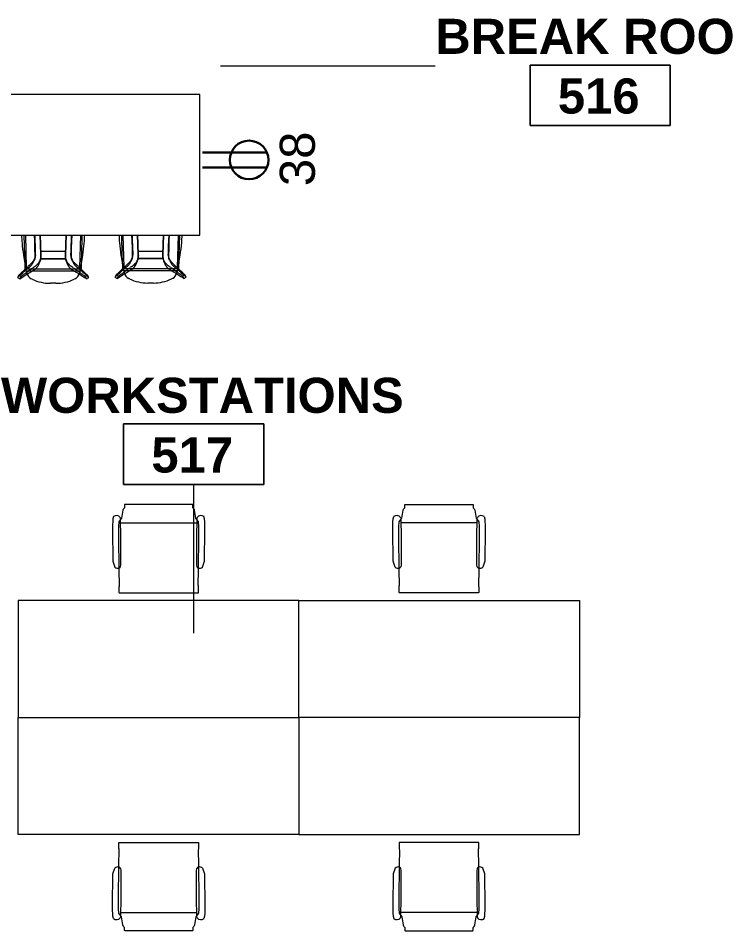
# Model space of a CAD drawing. Header units: inches. Extents: x 0 to 1865, y 0 to 1094.
# Drawn here: x 645.6 to 827.9, y 208.8 to 442.8 of the extents above; entities that cross this region are included whole.
import ezdxf

# ---------------------------------------------------------------- set-up
doc = ezdxf.new("R2010")
doc.units = ezdxf.units.IN
doc.header["$MEASUREMENT"] = 0
for name, color, linetype, lineweight in [('A-ANNO-NOTE', 131, 'Continuous', 9), ('A-AREA-IDEN', 2, 'Continuous', 9), ('I-FURN', 30, 'Continuous', 9), ('I-FURN-PNLS', 30, 'Continuous', 9), ('Q-CASE', 31, 'Continuous', 9)]:
    doc.layers.add(name, color=color, linetype=linetype, lineweight=lineweight)
doc.styles.add('Swis721 Lt BT', font='swissl.ttf', dxfattribs={"height": 9})
doc.styles.add('Swis721 Lt BT_B', font='', dxfattribs={"height": 9})
doc.styles.get('Swis721 Lt BT_B').set_extended_font_data('Swis721 Lt BT', bold=True)

# ---------------------------------------------------------------- blocks, each defined once
blk = doc.blocks.new('HighTower_Nadia_Bob_BarStool - HighTower_Nadia_Bob_BarStool-V39-Level 05 POWER _ SIGNAL')
at = {"layer": 'I-FURN'}
for p, q in [((-7.49, 3.1), (-7.33, -2.18)), ((-6.8, -5.24), (-7.05, 3.1)), ((3.34, 0.8), (3.41, 3.1)), ((7.05, 3.1), (6.8, -5.24)), ((7.34, -1.99), (7.49, 3.1)), ((3.25, -2.02), (3.34, 0.8)), ((-6.73, -6.58), (-7.51, -2.03)), ((-7.33, -2.21), (-7.3, -3.25)), ((-3.27, -1.08), (-3.24, -2.02)), ((-3.1, -1.08), (-3.27, -1.08)), ((-3.25, -2.04), (-3.25, -2.14)), ((-3.24, -2.04), (-3.24, -2.14)), ((-3.06, -2.01), (-3.1, -1.08)), ((3.09, -1.08), (-3.09, -1.08)), ((3.09, -1.08), (-3.09, -1.08)), ((3.1, -1.08), (3.06, -2.01)), ((3.27, -1.08), (3.1, -1.08)), ((3.24, -2.02), (3.27, -1.08)), ((3.24, -2.14), (3.24, -2.04)), ((3.25, -2.14), (3.25, -2.04)), ((7.51, -2.03), (6.73, -6.58)), ((7.3, -3.25), (7.34, -2.03)), ((-7.3, -3.25), (-7.24, -5.42)), ((-4.85, -3.02), (-4.94, -3.22)), ((-4.71, -2.91), (-4.88, -3.32)), ((-3.52, -3.59), (-3.63, -3.81)), ((-3.51, -3.92), (-3.33, -3.48)), ((-3.14, -2.9), (-3.3, -2.9)), ((-3.14, -2.9), (3.14, -2.9)), ((3.14, -2.9), (-3.14, -2.9)), ((3.3, -2.9), (3.14, -2.9)), ((3.33, -3.48), (3.51, -3.92)), ((3.63, -3.81), (3.52, -3.59)), ((4.88, -3.32), (4.71, -2.91)), ((4.94, -3.22), (4.85, -3.02)), ((7.24, -5.42), (7.3, -3.25)), ((-7.18, -5.66), (-7.17, -5.68)), ((-7.17, -5.68), (-7.16, -5.7)), ((-6.8, -5.35), (-6.8, -5.27)), ((-6.79, -5.47), (-6.79, -5.46)), ((-6.72, -5.55), (-6.73, -5.54)), ((-6.71, -5.56), (-6.72, -5.55)), ((-6.72, -5.55), (-6.72, -5.55)), ((-6.7, -5.56), (-6.71, -5.56)), ((-4.89, -5.58), (-6.61, -5.58)), ((-6.61, -6.02), (-5.47, -6.02)), ((-5.43, -6.02), (-5.38, -6.02)), ((-5.34, -6.02), (5.34, -6.02)), ((-4.64, -5.58), (-4.86, -5.58)), ((4.64, -5.58), (-4.64, -5.58)), ((4.86, -5.58), (4.64, -5.58)), ((6.61, -5.58), (4.89, -5.58)), ((5.38, -6.02), (5.43, -6.02)), ((5.47, -6.02), (6.61, -6.02)), ((6.74, -5.54), (6.73, -5.54)), ((6.8, -5.27), (6.8, -5.35)), ((7.04, -5.85), (7.06, -5.83)), ((-8.79, -7.12), (-9.12, -7.68)), ((-8.55, -8.01), (-8.23, -7.44)), ((-5.36, -8.17), (-5.61, -8.06)), ((0.72, -9.2), (-0.72, -9.2)), ((5.61, -8.06), (5.36, -8.17)), ((8.23, -7.44), (8.55, -8.01)), ((9.12, -7.68), (8.79, -7.12))]:
    blk.add_line(p, q, dxfattribs=at)
at = {"layer": 'I-FURN', "flags": 128}
for points in [[(-4.85, 3.1), (-4.81, 1.73), (-4.75, -0.23), (-4.69, -2.19)], [(-4.74, 3.1), (-4.69, 1.85), (-4.63, 0.2)], [(-3.41, 3.1), (-3.34, 0.8), (-3.25, -2.02)], [(-3.06, -2.01), (-3.15, 0.77), (-3.24, 3.1)], [(3.24, 3.1), (3.15, 0.77), (3.06, -2.01)], [(4.63, 0.2), (4.69, 1.85), (4.74, 3.1)], [(4.69, -2.19), (4.75, -0.23), (4.81, 1.73), (4.85, 3.1)], [(-4.63, 0.2), (-4.61, -0.49), (-4.59, -1.17)], [(4.59, -1.17), (4.61, -0.49), (4.63, 0.2)], [(-4.59, -1.17), (-4.57, -1.62), (-4.56, -2.03)], [(-3.1, -1.08), (-3.18, -1.08), (-3.27, -1.08)], [(3.27, -1.08), (3.18, -1.08), (3.1, -1.08)], [(4.56, -2.03), (4.57, -1.62), (4.59, -1.17)], [(-3.3, -2.9), (-3.22, -2.9), (-3.14, -2.9)], [(3.14, -2.9), (3.22, -2.9), (3.3, -2.9)], [(-7.24, -5.42), (-7.23, -5.44), (-7.23, -5.47), (-7.23, -5.49), (-7.22, -5.52), (-7.22, -5.54), (-7.21, -5.56), (-7.21, -5.59), (-7.2, -5.61)], [(-7.2, -5.61), (-7.19, -5.63), (-7.18, -5.66)], [(-7.16, -5.7), (-7.14, -5.72), (-7.13, -5.75)], [(-7.13, -5.75), (-7.12, -5.77), (-7.1, -5.79), (-7.08, -5.8), (-7.07, -5.82), (-7.05, -5.84), (-7.03, -5.86), (-7.01, -5.88), (-6.99, -5.89), (-6.97, -5.91), (-6.95, -5.92), (-6.93, -5.93), (-6.91, -5.95), (-6.89, -5.96), (-6.87, -5.97), (-6.84, -5.98)], [(-6.84, -5.98), (-6.82, -5.99), (-6.8, -5.99), (-6.77, -6), (-6.75, -6.01), (-6.72, -6.01), (-6.7, -6.02), (-6.67, -6.02), (-6.65, -6.02), (-6.62, -6.02), (-6.61, -6.02)], [(-6.79, -5.44), (-6.79, -5.44), (-6.8, -5.43), (-6.8, -5.42), (-6.8, -5.41), (-6.8, -5.41), (-6.8, -5.4)], [(-6.79, -5.46), (-6.79, -5.45), (-6.79, -5.44)], [(-6.77, -5.49), (-6.78, -5.49), (-6.78, -5.48), (-6.78, -5.47), (-6.79, -5.47)], [(-6.75, -5.52), (-6.75, -5.52), (-6.76, -5.51), (-6.76, -5.51), (-6.77, -5.5), (-6.77, -5.49)], [(-6.73, -5.54), (-6.73, -5.54), (-6.74, -5.53), (-6.74, -5.53), (-6.75, -5.52)], [(-6.69, -5.57), (-6.7, -5.56), (-6.7, -5.56)], [(-6.61, -5.58), (-6.62, -5.58), (-6.63, -5.58), (-6.63, -5.58), (-6.64, -5.58), (-6.65, -5.58), (-6.65, -5.58), (-6.66, -5.58), (-6.67, -5.58), (-6.68, -5.57), (-6.68, -5.57), (-6.69, -5.57)], [(-4.61, -5.56), (-4.59, -5.55), (-4.58, -5.55)], [(4.58, -5.55), (4.59, -5.55), (4.61, -5.56)], [(6.71, -5.56), (6.7, -5.56), (6.69, -5.57), (6.69, -5.57), (6.68, -5.57), (6.67, -5.57), (6.67, -5.58), (6.66, -5.58), (6.65, -5.58), (6.64, -5.58), (6.64, -5.58), (6.63, -5.58), (6.62, -5.58), (6.61, -5.58), (6.61, -5.58)], [(6.61, -6.02), (6.64, -6.02), (6.66, -6.02), (6.69, -6.02), (6.71, -6.01), (6.73, -6.01), (6.76, -6), (6.78, -6), (6.81, -5.99), (6.83, -5.98)], [(6.72, -5.55), (6.71, -5.55), (6.71, -5.56)], [(6.73, -5.54), (6.73, -5.55), (6.72, -5.55)], [(6.78, -5.47), (6.78, -5.48), (6.78, -5.48), (6.77, -5.49), (6.77, -5.5), (6.77, -5.5), (6.76, -5.51), (6.76, -5.51), (6.75, -5.52), (6.75, -5.53), (6.74, -5.53), (6.74, -5.54)], [(6.79, -5.45), (6.79, -5.46), (6.78, -5.47)], [(6.8, -5.43), (6.79, -5.43), (6.79, -5.44), (6.79, -5.45), (6.79, -5.45)], [(6.8, -5.4), (6.8, -5.41), (6.8, -5.42), (6.8, -5.43)], [(6.83, -5.98), (6.85, -5.97), (6.88, -5.96), (6.9, -5.95), (6.92, -5.94), (6.94, -5.93), (6.96, -5.91), (6.98, -5.9), (7, -5.88), (7.02, -5.87), (7.04, -5.85)], [(7.06, -5.83), (7.08, -5.81), (7.09, -5.8), (7.11, -5.78), (7.12, -5.76), (7.14, -5.74), (7.15, -5.71), (7.16, -5.69)], [(7.16, -5.69), (7.17, -5.67), (7.18, -5.65)], [(7.18, -5.65), (7.19, -5.62), (7.2, -5.6)], [(7.2, -5.6), (7.2, -5.6), (7.21, -5.58), (7.22, -5.55), (7.22, -5.53), (7.23, -5.5), (7.23, -5.48), (7.23, -5.45), (7.23, -5.43), (7.24, -5.42)]]:
    blk.add_lwpolyline(points, dxfattribs=at)
at = {"layer": 'I-FURN'}
for centre, radius, start, end in [((-4.76, -6.24), 2, 189.6506, 245), ((4.76, -6.24), 2, 295, 350.3494), ((-0.72, 1.8), 11, 245, 270), ((0.72, 1.8), 11, 270, 295)]:
    blk.add_arc(centre, radius, start, end, dxfattribs=at)
for centre, major_axis, start_param, end_param in [((-6.55, -2.14), (2, 0), 6.160784, 6.318092), ((-6.55, -2.14), (3.5, 0), 5.887338, 6.314349), ((6.55, -2.14), (3.5, 0), 3.110429, 3.53744), ((6.55, -2.14), (2, 0), 3.106686, 3.263994), ((-6.55, -2.14), (2, 0), 5.887338, 6.160784), ((6.55, -2.14), (2, 0), 3.263994, 3.53744)]:
    blk.add_ellipse(centre, major_axis=major_axis, ratio=0.998955, start_param=start_param, end_param=end_param, dxfattribs=at)
for points, knots in [([(-7.51, -2.03), (-7.68, -0.99), (-7.9, 0.71), (-7.99, 2.43), (-8, 3.1)], [-1, -1, -1, -1, -0.5, -0.1780746, -0.1780746, -0.1780746, -0.1780746]), ([(8, 3.1), (7.99, 2.43), (7.9, 0.71), (7.68, -0.99), (7.51, -2.03)], [-0.8219254, -0.8219254, -0.8219254, -0.8219254, -0.5, 0, 0, 0, 0]), ([(-3.08, -2.51), (-3.08, -2.5), (-3.06, -2.33), (-3.06, -2.17), (-3.06, -2.03)], [0.4396928, 0.4396928, 0.4396928, 0.4396928, 0.5, 0.9901493, 0.9901493, 0.9901493, 0.9901493]), ([(3.06, -2.03), (3.06, -2.17), (3.06, -2.34), (3.08, -2.5), (3.08, -2.51)], [0.0098507, 0.0098507, 0.0098507, 0.0098507, 0.5, 0.5603072, 0.5603072, 0.5603072, 0.5603072]), ([(-5.83, -4.31), (-5.88, -4.35), (-6.06, -4.53), (-6.25, -4.71), (-6.39, -4.84)], [-0.4500571, -0.4500571, -0.4500571, -0.4500571, -0.3333333, 0, 0, 0, 0]), ([(-5.58, -4.54), (-5.52, -4.47), (-5.46, -4.4), (-5.4, -4.31), (-5.4, -4.31)], [-1, -1, -1, -1, -0.6666667, -0.6530181, -0.6530181, -0.6530181, -0.6530181]), ([(-5.38, -4.28), (-5.35, -4.25), (-5.3, -4.17), (-5.25, -4.09), (-5.22, -4.04)], [-0.6191538, -0.6191538, -0.6191538, -0.6191538, -0.5, -0.3333333, -0.3333333, -0.3333333, -0.3333333]), ([(-5.05, -3.72), (-5.03, -3.66), (-4.97, -3.52), (-4.91, -3.39), (-4.88, -3.32)], [-1, -1, -1, -1, -0.5, -0.0000047, -0.0000047, -0.0000047, -0.0000047]), ([(-4.09, -5.01), (-4.07, -4.99), (-4.04, -4.95), (-3.97, -4.84), (-3.84, -4.64), (-3.74, -4.44), (-3.67, -4.3)], [0.6077225, 0.6077225, 0.6077225, 0.6077225, 0.65, 0.7, 0.8, 1, 1, 1, 1]), ([(-3.73, -4.01), (-3.74, -4.04), (-3.77, -4.08), (-3.79, -4.12), (-3.8, -4.14)], [0.3428104, 0.3428104, 0.3428104, 0.3428104, 0.5, 0.6332801, 0.6332801, 0.6332801, 0.6332801]), ([(3.32, -2.94), (3.3, -2.84), (3.27, -2.69), (3.26, -2.55), (3.26, -2.5)], [-0.540635, -0.540635, -0.540635, -0.540635, -0.3333333, -0.239383, -0.239383, -0.239383, -0.239383]), ([(3.67, -4.3), (3.74, -4.44), (3.84, -4.64), (3.97, -4.84), (4.04, -4.95), (4.09, -5.03), (4.15, -5.1), (4.2, -5.16), (4.25, -5.23), (4.3, -5.28), (4.35, -5.33), (4.41, -5.4), (4.5, -5.49), (4.55, -5.53), (4.58, -5.55)], [0, 0, 0, 0, 0.2, 0.3, 0.35, 0.4, 0.45, 0.5, 0.55, 0.6, 0.65, 0.7, 0.8, 1, 1, 1, 1]), ([(3.8, -4.14), (3.79, -4.12), (3.77, -4.08), (3.74, -4.04), (3.73, -4.01)], [0.3666421, 0.3666421, 0.3666421, 0.3666421, 0.5, 0.6571611, 0.6571611, 0.6571611, 0.6571611]), ([(5.17, -3.63), (5.16, -3.62), (5.12, -3.57), (5.05, -3.44), (4.99, -3.32), (4.96, -3.25), (4.94, -3.22)], [-1, -1, -1, -1, -0.666667, -0.333333, -0.166667, 0, 0, 0, 0]), ([(5.05, -3.72), (5.11, -3.84), (5.19, -4), (5.3, -4.17), (5.35, -4.25), (5.38, -4.28)], [-1, -1, -1, -1, -0.6666667, -0.5, -0.3808462, -0.3808462, -0.3808462, -0.3808462]), ([(5.4, -4.31), (5.4, -4.31), (5.46, -4.4), (5.52, -4.47), (5.58, -4.54)], [-0.3469819, -0.3469819, -0.3469819, -0.3469819, -0.3333333, 0, 0, 0, 0]), ([(6.39, -4.84), (6.25, -4.71), (6.06, -4.53), (5.88, -4.35), (5.83, -4.31)], [-1, -1, -1, -1, -0.6666667, -0.5499429, -0.5499429, -0.5499429, -0.5499429]), ([(-9.12, -7.68), (-8.92, -7.49), (-8.32, -6.92), (-7.57, -6.28), (-7.03, -5.82), (-6.92, -5.73)], [-1, -1, -1, -1, -0.8, -0.4, -0.3, -0.3, -0.3, -0.3]), ([(-8.55, -8.01), (-8.07, -7.68), (-7.44, -7.28), (-6.79, -6.88), (-6.67, -6.8)], [0, 0, 0, 0, 0.4, 0.4944502, 0.4944502, 0.4944502, 0.4944502]), ([(-7.61, -6.99), (-7.71, -7.06), (-7.92, -7.21), (-8.13, -7.36), (-8.23, -7.44)], [0.0198066, 0.0198066, 0.0198066, 0.0198066, 0.5, 1, 1, 1, 1]), ([(-6.94, -5.37), (-6.99, -5.42), (-7.16, -5.58), (-7.45, -5.85), (-7.81, -6.18), (-8.05, -6.41), (-8.17, -6.52)], [-0.6870106, -0.6870106, -0.6870106, -0.6870106, -0.6, -0.4, -0.2, 0, 0, 0, 0]), ([(-6.76, -6.4), (-6.88, -6.48), (-7.09, -6.63), (-7.3, -6.77), (-7.39, -6.83)], [0.6434338, 0.6434338, 0.6434338, 0.6434338, 0.8, 0.9109017, 0.9109017, 0.9109017, 0.9109017]), ([(-6.88, -5.7), (-6.79, -5.62), (-6.58, -5.44), (-6.27, -5.18), (-6.05, -5), (-5.94, -4.92)], [-0.2884139, -0.2884139, -0.2884139, -0.2884139, -0.2, -0.1, -0.0019687, -0.0019687, -0.0019687, -0.0019687]), ([(-5.29, -5.31), (-5.44, -5.43), (-5.74, -5.66), (-6.2, -5.99), (-6.5, -6.21), (-6.66, -6.32)], [0, 0, 0, 0, 0.2, 0.4, 0.5975981, 0.5975981, 0.5975981, 0.5975981]), ([(-6.58, -6.75), (-6.21, -6.52), (-5.56, -6.13), (-4.89, -5.73), (-4.61, -5.56)], [0.5152054, 0.5152054, 0.5152054, 0.5152054, 0.8, 1, 1, 1, 1]), ([(-4.58, -5.55), (-4.55, -5.53), (-4.5, -5.49), (-4.39, -5.38), (-4.32, -5.3), (-4.25, -5.23), (-4.2, -5.16), (-4.15, -5.1), (-4.11, -5.05), (-4.09, -5.03)], [0, 0, 0, 0, 0.2, 0.3, 0.4, 0.45, 0.5, 0.55, 0.6, 0.6, 0.6, 0.6]), ([(4.61, -5.56), (4.75, -5.65), (5.03, -5.81), (5.57, -6.14), (6.09, -6.45), (6.47, -6.68), (6.58, -6.75)], [0, 0, 0, 0, 0.1, 0.2, 0.4, 0.4847946, 0.4847946, 0.4847946, 0.4847946]), ([(6.66, -6.32), (6.5, -6.21), (6.2, -5.99), (5.74, -5.66), (5.44, -5.43), (5.29, -5.31)], [0.4024025, 0.4024025, 0.4024025, 0.4024025, 0.6, 0.8, 1, 1, 1, 1]), ([(5.94, -4.92), (6.16, -5.1), (6.47, -5.36), (6.79, -5.62), (6.89, -5.7)], [-0.9980313, -0.9980313, -0.9980313, -0.9980313, -0.8, -0.7115861, -0.7115861, -0.7115861, -0.7115861]), ([(6.67, -6.8), (7.05, -7.04), (7.69, -7.44), (8.31, -7.84), (8.55, -8.01)], [0.5055498, 0.5055498, 0.5055498, 0.5055498, 0.8, 1, 1, 1, 1]), ([(7.6, -6.98), (7.44, -6.87), (7.16, -6.68), (6.88, -6.48), (6.76, -6.4)], [0, 0, 0, 0, 0.2, 0.3565711, 0.3565711, 0.3565711, 0.3565711]), ([(6.92, -5.73), (7.25, -6), (8, -6.64), (8.73, -7.3), (9.12, -7.68)], [-0.7, -0.7, -0.7, -0.7, -0.4, 0, 0, 0, 0]), ([(8.17, -6.52), (8.05, -6.41), (7.81, -6.18), (7.45, -5.85), (7.16, -5.58), (6.99, -5.42), (6.94, -5.37)], [-1, -1, -1, -1, -0.8, -0.6, -0.4, -0.3129894, -0.3129894, -0.3129894, -0.3129894]), ([(8.23, -7.44), (8.13, -7.36), (7.92, -7.21), (7.71, -7.06), (7.61, -6.99)], [0, 0, 0, 0, 0.5, 0.9801934, 0.9801934, 0.9801934, 0.9801934]), ([(-8.23, -7.44), (-8.33, -7.39), (-8.46, -7.32), (-8.59, -7.24), (-8.63, -7.22)], [-1, -1, -1, -1, -0.5, -0.2996808, -0.2996808, -0.2996808, -0.2996808]), ([(8.63, -7.22), (8.59, -7.24), (8.46, -7.32), (8.33, -7.39), (8.23, -7.44)], [-0.7003192, -0.7003192, -0.7003192, -0.7003192, -0.5, 0, 0, 0, 0])]:
    blk.add_open_spline(points, degree=3, knots=knots, dxfattribs=at)
for points in [[(-4.69, -2.19), (-4.69, -2.34), (-4.71, -2.62), (-4.79, -2.89), (-4.85, -3.02)], [(-3.25, -2.14), (-3.24, -2.26), (-3.25, -2.37), (-3.25, -2.48)], [(-3.24, -2.14), (-3.24, -2.25), (-3.24, -2.37), (-3.25, -2.48)], [(3.25, -2.48), (3.24, -2.37), (3.24, -2.25), (3.24, -2.14)], [(3.25, -2.48), (3.25, -2.37), (3.24, -2.26), (3.25, -2.14)], [(4.85, -3.02), (4.79, -2.89), (4.71, -2.62), (4.69, -2.34), (4.69, -2.19)], [(-5.94, -4.91), (-5.92, -4.9), (-5.87, -4.85), (-5.75, -4.72), (-5.64, -4.61), (-5.58, -4.54)], [(-5.58, -4.06), (-5.66, -4.14), (-5.74, -4.23), (-5.83, -4.31)], [(-5.17, -3.63), (-5.3, -3.77), (-5.43, -3.91), (-5.56, -4.04)], [(-5.21, -4.03), (-5.16, -3.93), (-5.1, -3.83), (-5.05, -3.72)], [(-4.94, -3.22), (-4.98, -3.29), (-5.04, -3.42), (-5.12, -3.57), (-5.16, -3.62), (-5.17, -3.63)], [(-4.33, -4.6), (-4.47, -4.71), (-4.62, -4.82), (-4.76, -4.93)], [(-3.86, -4.22), (-4.01, -4.35), (-4.16, -4.47), (-4.32, -4.59)], [(-3.84, -4.2), (-3.85, -4.21), (-3.86, -4.22), (-3.86, -4.22)], [(-3.81, -4.15), (-3.82, -4.17), (-3.83, -4.19), (-3.84, -4.2)], [(-3.68, -3.91), (-3.69, -3.94), (-3.71, -3.97), (-3.73, -4)], [(-3.63, -3.81), (-3.65, -3.84), (-3.66, -3.88), (-3.68, -3.91)], [(-3.67, -4.3), (-3.64, -4.24), (-3.59, -4.11), (-3.54, -3.99), (-3.51, -3.92)], [(-3.36, -3.13), (-3.4, -3.29), (-3.46, -3.44), (-3.52, -3.59)], [(-3.32, -2.97), (-3.33, -3.02), (-3.35, -3.07), (-3.36, -3.12)], [(-3.27, -2.64), (-3.28, -2.74), (-3.29, -2.84), (-3.31, -2.94)], [(-3.25, -2.52), (-3.26, -2.65), (-3.28, -2.77), (-3.3, -2.9)], [(-3.25, -2.5), (-3.26, -2.55), (-3.26, -2.59), (-3.27, -2.64)], [(-3.14, -2.87), (-3.11, -2.75), (-3.09, -2.63), (-3.08, -2.52)], [(3.08, -2.52), (3.09, -2.63), (3.11, -2.75), (3.14, -2.87)], [(3.3, -2.9), (3.28, -2.77), (3.26, -2.65), (3.25, -2.52)], [(3.36, -3.12), (3.35, -3.07), (3.33, -3.02), (3.32, -2.97)], [(3.52, -3.59), (3.46, -3.44), (3.4, -3.29), (3.36, -3.13)], [(3.51, -3.92), (3.54, -3.99), (3.59, -4.11), (3.64, -4.24), (3.67, -4.3)], [(3.73, -4), (3.71, -3.97), (3.68, -3.91), (3.65, -3.84), (3.63, -3.81)], [(3.84, -4.2), (3.83, -4.18), (3.82, -4.17), (3.81, -4.15)], [(3.86, -4.22), (3.86, -4.22), (3.85, -4.21), (3.84, -4.2)], [(4.32, -4.59), (4.16, -4.47), (4.01, -4.35), (3.86, -4.22)], [(4.76, -4.93), (4.62, -4.82), (4.47, -4.71), (4.33, -4.6)], [(4.88, -3.32), (4.91, -3.39), (4.97, -3.52), (5.03, -3.66), (5.05, -3.72)], [(5.56, -4.04), (5.43, -3.91), (5.3, -3.77), (5.17, -3.63)], [(5.83, -4.31), (5.74, -4.23), (5.66, -4.14), (5.58, -4.06)], [(5.58, -4.54), (5.64, -4.61), (5.75, -4.72), (5.87, -4.85), (5.92, -4.9), (5.94, -4.91)], [(-8.17, -6.52), (-8.27, -6.62), (-8.49, -6.81), (-8.69, -7.02), (-8.79, -7.12)], [(-7.43, -6.86), (-7.49, -6.9), (-7.54, -6.94), (-7.6, -6.98)], [(-6.39, -4.84), (-6.57, -5.02), (-6.75, -5.2), (-6.94, -5.37)], [(-6.66, -6.33), (-6.7, -6.35), (-6.73, -6.37), (-6.76, -6.4)], [(-6.64, -6.79), (-6.63, -6.78), (-6.61, -6.77), (-6.6, -6.76)], [(-4.83, -4.98), (-4.96, -5.07), (-5.09, -5.17), (-5.22, -5.26)], [(5.22, -5.26), (5.09, -5.17), (4.96, -5.07), (4.83, -4.98)], [(6.94, -5.37), (6.75, -5.2), (6.57, -5.02), (6.39, -4.84)], [(6.76, -6.4), (6.73, -6.37), (6.7, -6.35), (6.66, -6.33)], [(8.79, -7.12), (8.69, -7.02), (8.49, -6.81), (8.27, -6.62), (8.17, -6.52)], [(-9.12, -7.68), (-9.02, -7.74), (-8.84, -7.85), (-8.65, -7.96), (-8.55, -8.01)], [(-8.65, -7.2), (-8.7, -7.17), (-8.75, -7.15), (-8.79, -7.12)], [(8.55, -8.01), (8.65, -7.96), (8.84, -7.85), (9.02, -7.74), (9.12, -7.68)], [(8.79, -7.12), (8.75, -7.15), (8.7, -7.17), (8.65, -7.2)]]:
    blk.add_open_spline(points, degree=3, dxfattribs=at)
blk = doc.blocks.new('HighTower_Nadia_Bob_BarStool - HighTower_Nadia_Bob_BarStool-V40-Level 05 POWER _ SIGNAL')
at = {"layer": 'I-FURN'}
for p, q in [((-7.49, 3.18), (-7.33, -2.18)), ((-6.8, -5.24), (-7.05, 3.18)), ((-3.41, 3.18), (-3.34, 0.8)), ((7.05, 3.18), (6.8, -5.24)), ((7.34, -1.99), (7.49, 3.18)), ((-3.34, 0.8), (-3.25, -2.02)), ((-6.73, -6.58), (-7.51, -2.03)), ((-7.33, -2.21), (-7.3, -3.25)), ((-3.27, -1.08), (-3.24, -2.02)), ((-3.1, -1.08), (-3.27, -1.08)), ((-3.25, -2.04), (-3.25, -2.14)), ((-3.24, -2.04), (-3.24, -2.14)), ((-3.06, -2.01), (-3.1, -1.08)), ((3.09, -1.08), (-3.09, -1.08)), ((3.09, -1.08), (-3.09, -1.08)), ((3.1, -1.08), (3.06, -2.01)), ((3.18, -1.08), (3.1, -1.08)), ((3.27, -1.08), (3.1, -1.08)), ((3.27, -1.08), (3.18, -1.08)), ((3.24, -2.02), (3.27, -1.08)), ((3.24, -2.14), (3.24, -2.04)), ((3.25, -2.14), (3.25, -2.04)), ((7.51, -2.03), (6.73, -6.58)), ((7.3, -3.25), (7.34, -2.03)), ((-7.3, -3.25), (-7.24, -5.42)), ((-4.85, -3.02), (-4.94, -3.22)), ((-4.71, -2.91), (-4.88, -3.32)), ((-3.52, -3.59), (-3.63, -3.81)), ((-3.51, -3.92), (-3.33, -3.48)), ((-3.14, -2.9), (-3.3, -2.9)), ((-3.14, -2.9), (3.14, -2.9)), ((3.14, -2.9), (-3.14, -2.9)), ((3.14, -2.9), (3.22, -2.9)), ((3.3, -2.9), (3.14, -2.9)), ((3.22, -2.9), (3.3, -2.9)), ((3.33, -3.48), (3.51, -3.92)), ((3.63, -3.81), (3.52, -3.59)), ((4.88, -3.32), (4.71, -2.91)), ((4.94, -3.22), (4.85, -3.02)), ((7.24, -5.42), (7.3, -3.25)), ((-7.18, -5.66), (-7.17, -5.68)), ((-7.17, -5.68), (-7.16, -5.7)), ((-6.8, -5.35), (-6.8, -5.27)), ((-6.79, -5.47), (-6.79, -5.46)), ((-6.71, -5.56), (-6.72, -5.55)), ((-4.89, -5.58), (-6.61, -5.58)), ((-6.61, -6.02), (-5.47, -6.02)), ((-5.43, -6.02), (-5.38, -6.02)), ((-5.34, -6.02), (5.34, -6.02)), ((-4.64, -5.58), (-4.86, -5.58)), ((4.64, -5.58), (-4.64, -5.58)), ((4.86, -5.58), (4.64, -5.58)), ((6.55, -5.58), (4.89, -5.58)), ((5.38, -6.02), (5.43, -6.02)), ((5.47, -6.02), (6.61, -6.02)), ((6.61, -5.58), (6.59, -5.58)), ((6.74, -5.54), (6.73, -5.54)), ((6.74, -5.53), (6.74, -5.54)), ((6.76, -5.51), (6.75, -5.52)), ((6.78, -5.47), (6.78, -5.48)), ((6.78, -5.48), (6.78, -5.48)), ((6.8, -5.27), (6.8, -5.35)), ((7.04, -5.85), (7.06, -5.83)), ((-8.79, -7.12), (-9.12, -7.68)), ((-8.55, -8.01), (-8.23, -7.44)), ((-5.36, -8.17), (-5.61, -8.06)), ((0.72, -9.2), (-0.72, -9.2)), ((5.61, -8.06), (5.36, -8.17)), ((8.23, -7.44), (8.55, -8.01)), ((9.12, -7.68), (8.79, -7.12))]:
    blk.add_line(p, q, dxfattribs=at)
at = {"layer": 'I-FURN', "flags": 128}
for points in [[(-4.86, 3.18), (-4.81, 1.73), (-4.75, -0.23), (-4.69, -2.19)], [(-4.74, 3.18), (-4.69, 1.85), (-4.63, 0.2)], [(-3.06, -2.01), (-3.15, 0.77), (-3.24, 3.18)], [(3.24, 3.18), (3.15, 0.77), (3.06, -2.01)], [(3.25, -2.02), (3.34, 0.8), (3.41, 3.18)], [(4.63, 0.2), (4.69, 1.85), (4.74, 3.18)], [(4.69, -2.19), (4.75, -0.23), (4.81, 1.73), (4.86, 3.18)], [(-4.63, 0.2), (-4.61, -0.49), (-4.59, -1.17)], [(4.59, -1.17), (4.61, -0.49), (4.63, 0.2)], [(-4.59, -1.17), (-4.57, -1.62), (-4.56, -2.03)], [(-3.1, -1.08), (-3.18, -1.08), (-3.27, -1.08)], [(4.56, -2.03), (4.57, -1.62), (4.59, -1.17)], [(-3.3, -2.9), (-3.22, -2.9), (-3.14, -2.9)], [(-7.24, -5.42), (-7.23, -5.44), (-7.23, -5.47), (-7.23, -5.49), (-7.22, -5.52), (-7.22, -5.54), (-7.21, -5.56), (-7.21, -5.59), (-7.2, -5.61)], [(-7.2, -5.61), (-7.19, -5.63), (-7.18, -5.66)], [(-7.16, -5.7), (-7.14, -5.72), (-7.13, -5.75)], [(-7.13, -5.75), (-7.12, -5.77), (-7.1, -5.79), (-7.08, -5.8), (-7.07, -5.82), (-7.05, -5.84), (-7.03, -5.86), (-7.01, -5.88), (-6.99, -5.89), (-6.97, -5.91), (-6.95, -5.92), (-6.93, -5.93), (-6.91, -5.95), (-6.89, -5.96), (-6.87, -5.97), (-6.84, -5.98)], [(-6.84, -5.98), (-6.82, -5.99), (-6.8, -5.99), (-6.77, -6), (-6.75, -6.01), (-6.72, -6.01), (-6.7, -6.02), (-6.67, -6.02), (-6.65, -6.02)], [(-6.79, -5.46), (-6.79, -5.45), (-6.79, -5.44), (-6.79, -5.44), (-6.8, -5.43), (-6.8, -5.42), (-6.8, -5.41), (-6.8, -5.41), (-6.8, -5.4)], [(-6.72, -5.55), (-6.72, -5.55), (-6.73, -5.54), (-6.73, -5.54), (-6.74, -5.53), (-6.74, -5.53), (-6.75, -5.52), (-6.75, -5.52), (-6.76, -5.51), (-6.76, -5.51), (-6.77, -5.5), (-6.77, -5.49), (-6.78, -5.49), (-6.78, -5.48), (-6.78, -5.47), (-6.79, -5.47)], [(-6.61, -5.58), (-6.62, -5.58), (-6.63, -5.58), (-6.63, -5.58), (-6.64, -5.58), (-6.65, -5.58), (-6.65, -5.58), (-6.66, -5.58), (-6.67, -5.58), (-6.68, -5.57), (-6.68, -5.57), (-6.69, -5.57), (-6.7, -5.56), (-6.7, -5.56), (-6.71, -5.56)], [(-6.65, -6.02), (-6.62, -6.02), (-6.61, -6.02)], [(-4.61, -5.56), (-4.59, -5.55), (-4.58, -5.55)], [(4.58, -5.55), (4.59, -5.55), (4.61, -5.56)], [(6.67, -5.58), (6.66, -5.58), (6.65, -5.58), (6.64, -5.58), (6.64, -5.58), (6.63, -5.58), (6.62, -5.58), (6.61, -5.58), (6.61, -5.58)], [(6.61, -6.02), (6.64, -6.02), (6.66, -6.02), (6.69, -6.02)], [(6.69, -5.57), (6.68, -5.57), (6.67, -5.57), (6.67, -5.58)], [(6.71, -5.56), (6.7, -5.56), (6.69, -5.57), (6.69, -5.57)], [(6.69, -6.02), (6.71, -6.01), (6.73, -6.01), (6.76, -6)], [(6.72, -5.55), (6.71, -5.55), (6.71, -5.56)], [(6.73, -5.54), (6.73, -5.55), (6.72, -5.55)], [(6.75, -5.52), (6.75, -5.53), (6.74, -5.53)], [(6.77, -5.5), (6.76, -5.51), (6.76, -5.51)], [(6.76, -6), (6.78, -6), (6.81, -5.99), (6.83, -5.98)], [(6.78, -5.48), (6.77, -5.49), (6.77, -5.5), (6.77, -5.5)], [(6.79, -5.45), (6.79, -5.46), (6.78, -5.47)], [(6.8, -5.4), (6.8, -5.41), (6.8, -5.42), (6.8, -5.43), (6.79, -5.43), (6.79, -5.44), (6.79, -5.45), (6.79, -5.45)], [(6.83, -5.98), (6.85, -5.97), (6.88, -5.96), (6.9, -5.95), (6.92, -5.94), (6.94, -5.93), (6.96, -5.91), (6.98, -5.9), (7, -5.88), (7.02, -5.87), (7.04, -5.85)], [(7.06, -5.83), (7.08, -5.81), (7.09, -5.8), (7.11, -5.78), (7.12, -5.76), (7.14, -5.74), (7.15, -5.71), (7.16, -5.69)], [(7.16, -5.69), (7.17, -5.67), (7.18, -5.65)], [(7.18, -5.65), (7.19, -5.62), (7.2, -5.6)], [(7.2, -5.6), (7.21, -5.58), (7.22, -5.55), (7.22, -5.53), (7.23, -5.5), (7.23, -5.48), (7.23, -5.45), (7.23, -5.43), (7.24, -5.42)]]:
    blk.add_lwpolyline(points, dxfattribs=at)
at = {"layer": 'I-FURN'}
for centre, radius, start, end in [((-4.76, -6.24), 2, 189.6506, 245), ((4.76, -6.24), 2, 295, 350.3494), ((-0.72, 1.8), 11, 245, 270), ((0.72, 1.8), 11, 270, 295)]:
    blk.add_arc(centre, radius, start, end, dxfattribs=at)
for centre, major_axis, start_param, end_param in [((-6.55, -2.14), (2, 0), 6.160784, 6.318092), ((-6.55, -2.14), (3.5, 0), 5.887338, 6.314349), ((6.55, -2.14), (3.5, 0), 3.110429, 3.53744), ((6.55, -2.14), (2, 0), 3.106686, 3.263994), ((-6.55, -2.14), (2, 0), 5.887338, 6.160784), ((6.55, -2.14), (2, 0), 3.263994, 3.53744)]:
    blk.add_ellipse(centre, major_axis=major_axis, ratio=0.998955, start_param=start_param, end_param=end_param, dxfattribs=at)
for points, knots in [([(-7.51, -2.03), (-7.68, -0.99), (-7.9, 0.74), (-7.99, 2.48), (-8.01, 3.18)], [-1, -1, -1, -1, -0.5, -0.1662718, -0.1662718, -0.1662718, -0.1662718]), ([(8.01, 3.18), (7.99, 2.48), (7.9, 0.74), (7.68, -0.99), (7.51, -2.03)], [-0.8337282, -0.8337282, -0.8337282, -0.8337282, -0.5, 0, 0, 0, 0]), ([(3.06, -2.03), (3.06, -2.17), (3.06, -2.34), (3.08, -2.5), (3.08, -2.51)], [0.0098507, 0.0098507, 0.0098507, 0.0098507, 0.5, 0.5603072, 0.5603072, 0.5603072, 0.5603072]), ([(-5.58, -4.06), (-5.71, -4.19), (-5.98, -4.45), (-6.25, -4.71), (-6.39, -4.84)], [-0.6521633, -0.6521633, -0.6521633, -0.6521633, -0.3333333, 0, 0, 0, 0]), ([(-5.38, -4.28), (-5.35, -4.25), (-5.3, -4.17), (-5.25, -4.09), (-5.22, -4.04)], [-0.6191538, -0.6191538, -0.6191538, -0.6191538, -0.5, -0.3333333, -0.3333333, -0.3333333, -0.3333333]), ([(-5.05, -3.72), (-5.03, -3.66), (-4.97, -3.52), (-4.91, -3.39), (-4.88, -3.32)], [-1, -1, -1, -1, -0.5, -0.0000047, -0.0000047, -0.0000047, -0.0000047]), ([(-4.09, -5.01), (-4.07, -4.99), (-4.04, -4.95), (-3.97, -4.84), (-3.84, -4.64), (-3.74, -4.44), (-3.67, -4.3)], [0.6077225, 0.6077225, 0.6077225, 0.6077225, 0.65, 0.7, 0.8, 1, 1, 1, 1]), ([(-3.25, -2.5), (-3.26, -2.55), (-3.27, -2.67), (-3.29, -2.8), (-3.3, -2.88)], [-0.760617, -0.760617, -0.760617, -0.760617, -0.6666667, -0.5, -0.5, -0.5, -0.5]), ([(3.67, -4.3), (3.74, -4.44), (3.84, -4.64), (3.97, -4.84), (4.04, -4.95), (4.09, -5.03), (4.15, -5.1), (4.2, -5.16), (4.25, -5.23), (4.3, -5.28), (4.35, -5.33), (4.41, -5.4), (4.5, -5.49), (4.55, -5.53), (4.58, -5.55)], [0, 0, 0, 0, 0.2, 0.3, 0.35, 0.4, 0.45, 0.5, 0.55, 0.6, 0.65, 0.7, 0.8, 1, 1, 1, 1]), ([(3.8, -4.14), (3.79, -4.12), (3.77, -4.08), (3.74, -4.04), (3.73, -4.01)], [0.3666421, 0.3666421, 0.3666421, 0.3666421, 0.5, 0.6571611, 0.6571611, 0.6571611, 0.6571611]), ([(5.17, -3.63), (5.16, -3.62), (5.12, -3.57), (5.05, -3.44), (4.99, -3.32), (4.96, -3.25), (4.94, -3.22)], [-1, -1, -1, -1, -0.666667, -0.333333, -0.166667, 0, 0, 0, 0]), ([(5.05, -3.72), (5.11, -3.84), (5.19, -4), (5.3, -4.17), (5.35, -4.25), (5.38, -4.28)], [-1, -1, -1, -1, -0.6666667, -0.5, -0.3808462, -0.3808462, -0.3808462, -0.3808462]), ([(6.39, -4.84), (6.25, -4.71), (5.98, -4.45), (5.71, -4.19), (5.58, -4.06)], [-1, -1, -1, -1, -0.6666667, -0.3478367, -0.3478367, -0.3478367, -0.3478367]), ([(-9.12, -7.68), (-8.92, -7.49), (-8.32, -6.92), (-7.57, -6.28), (-7.03, -5.82), (-6.92, -5.73)], [-1, -1, -1, -1, -0.8, -0.4, -0.3, -0.3, -0.3, -0.3]), ([(-8.55, -8.01), (-8.07, -7.68), (-7.44, -7.28), (-6.79, -6.88), (-6.67, -6.8)], [0, 0, 0, 0, 0.4, 0.4944502, 0.4944502, 0.4944502, 0.4944502]), ([(-7.61, -6.99), (-7.71, -7.06), (-7.92, -7.21), (-8.13, -7.36), (-8.23, -7.44)], [0.0198066, 0.0198066, 0.0198066, 0.0198066, 0.5, 1, 1, 1, 1]), ([(-6.94, -5.37), (-6.99, -5.42), (-7.16, -5.58), (-7.45, -5.85), (-7.81, -6.18), (-8.05, -6.41), (-8.17, -6.52)], [-0.6870106, -0.6870106, -0.6870106, -0.6870106, -0.6, -0.4, -0.2, 0, 0, 0, 0]), ([(-6.76, -6.4), (-6.88, -6.48), (-7.16, -6.68), (-7.44, -6.87), (-7.6, -6.98)], [0.6434338, 0.6434338, 0.6434338, 0.6434338, 0.8, 1, 1, 1, 1]), ([(-6.88, -5.7), (-6.79, -5.62), (-6.58, -5.44), (-6.27, -5.18), (-6.05, -5), (-5.94, -4.92)], [-0.2884139, -0.2884139, -0.2884139, -0.2884139, -0.2, -0.1, -0.0019687, -0.0019687, -0.0019687, -0.0019687]), ([(-6.58, -6.75), (-6.21, -6.52), (-5.56, -6.13), (-4.89, -5.73), (-4.61, -5.56)], [0.5152054, 0.5152054, 0.5152054, 0.5152054, 0.8, 1, 1, 1, 1]), ([(-4.58, -5.55), (-4.55, -5.53), (-4.5, -5.49), (-4.42, -5.41), (-4.39, -5.38), (-4.39, -5.38)], [0, 0, 0, 0, 0.2, 0.3, 0.3036157, 0.3036157, 0.3036157, 0.3036157]), ([(-4.37, -5.36), (-4.35, -5.33), (-4.31, -5.29), (-4.25, -5.23), (-4.2, -5.16), (-4.15, -5.1), (-4.11, -5.05), (-4.09, -5.03)], [0.3247061, 0.3247061, 0.3247061, 0.3247061, 0.4, 0.45, 0.5, 0.55, 0.6, 0.6, 0.6, 0.6]), ([(4.61, -5.56), (4.75, -5.65), (5.03, -5.81), (5.57, -6.14), (6.09, -6.45), (6.47, -6.68), (6.58, -6.75)], [0, 0, 0, 0, 0.1, 0.2, 0.4, 0.4847946, 0.4847946, 0.4847946, 0.4847946]), ([(6.66, -6.32), (6.5, -6.21), (6.2, -5.99), (5.89, -5.77), (5.74, -5.66)], [0.4024025, 0.4024025, 0.4024025, 0.4024025, 0.6, 0.8, 0.8, 0.8, 0.8]), ([(5.94, -4.92), (6.16, -5.1), (6.47, -5.36), (6.79, -5.62), (6.89, -5.7)], [-0.9980313, -0.9980313, -0.9980313, -0.9980313, -0.8, -0.7115861, -0.7115861, -0.7115861, -0.7115861]), ([(6.67, -6.8), (7.05, -7.04), (7.69, -7.44), (8.31, -7.84), (8.55, -8.01)], [0.5055498, 0.5055498, 0.5055498, 0.5055498, 0.8, 1, 1, 1, 1]), ([(7.6, -6.98), (7.44, -6.87), (7.16, -6.68), (6.88, -6.48), (6.76, -6.4)], [0, 0, 0, 0, 0.2, 0.3565711, 0.3565711, 0.3565711, 0.3565711]), ([(6.92, -5.73), (7.25, -6), (8, -6.64), (8.73, -7.3), (9.12, -7.68)], [-0.7, -0.7, -0.7, -0.7, -0.4, 0, 0, 0, 0]), ([(8.17, -6.52), (8.05, -6.41), (7.81, -6.18), (7.45, -5.85), (7.16, -5.58), (6.99, -5.42), (6.94, -5.37)], [-1, -1, -1, -1, -0.8, -0.6, -0.4, -0.3129894, -0.3129894, -0.3129894, -0.3129894]), ([(8.23, -7.44), (8.13, -7.36), (7.92, -7.21), (7.71, -7.06), (7.61, -6.99)], [0, 0, 0, 0, 0.5, 0.9801934, 0.9801934, 0.9801934, 0.9801934]), ([(-8.23, -7.44), (-8.33, -7.39), (-8.46, -7.32), (-8.59, -7.24), (-8.63, -7.22)], [-1, -1, -1, -1, -0.5, -0.2996808, -0.2996808, -0.2996808, -0.2996808]), ([(8.63, -7.22), (8.59, -7.24), (8.46, -7.32), (8.33, -7.39), (8.23, -7.44)], [-0.7003192, -0.7003192, -0.7003192, -0.7003192, -0.5, 0, 0, 0, 0])]:
    blk.add_open_spline(points, degree=3, knots=knots, dxfattribs=at)
for points in [[(-4.69, -2.19), (-4.69, -2.34), (-4.71, -2.62), (-4.79, -2.89), (-4.85, -3.02)], [(-3.25, -2.14), (-3.24, -2.23), (-3.24, -2.31), (-3.25, -2.39)], [(-3.24, -2.14), (-3.24, -2.25), (-3.24, -2.37), (-3.25, -2.48)], [(-3.08, -2.46), (-3.06, -2.32), (-3.06, -2.17), (-3.06, -2.03)], [(3.25, -2.48), (3.24, -2.37), (3.24, -2.25), (3.24, -2.14)], [(3.25, -2.48), (3.25, -2.37), (3.24, -2.26), (3.25, -2.14)], [(4.85, -3.02), (4.79, -2.89), (4.71, -2.62), (4.69, -2.34), (4.69, -2.19)], [(-5.94, -4.91), (-5.92, -4.9), (-5.87, -4.85), (-5.75, -4.72), (-5.64, -4.61), (-5.58, -4.54)], [(-5.58, -4.54), (-5.52, -4.47), (-5.46, -4.4), (-5.4, -4.32)], [(-5.17, -3.63), (-5.3, -3.77), (-5.43, -3.91), (-5.56, -4.04)], [(-5.21, -4.03), (-5.16, -3.93), (-5.1, -3.83), (-5.05, -3.72)], [(-4.94, -3.22), (-4.98, -3.29), (-5.04, -3.42), (-5.12, -3.57), (-5.16, -3.62), (-5.17, -3.63)], [(-4.33, -4.6), (-4.47, -4.71), (-4.62, -4.82), (-4.76, -4.93)], [(-3.86, -4.22), (-4.01, -4.35), (-4.16, -4.47), (-4.32, -4.59)], [(-3.84, -4.2), (-3.85, -4.21), (-3.86, -4.22), (-3.86, -4.22)], [(-3.81, -4.15), (-3.82, -4.17), (-3.83, -4.19), (-3.84, -4.2)], [(-3.77, -4.08), (-3.78, -4.1), (-3.79, -4.12), (-3.8, -4.14)], [(-3.73, -4.01), (-3.74, -4.04), (-3.76, -4.06), (-3.77, -4.08)], [(-3.63, -3.81), (-3.66, -3.88), (-3.69, -3.94), (-3.73, -4)], [(-3.67, -4.3), (-3.64, -4.24), (-3.59, -4.11), (-3.54, -3.99), (-3.51, -3.92)], [(-3.36, -3.13), (-3.4, -3.29), (-3.46, -3.44), (-3.52, -3.59)], [(-3.32, -2.97), (-3.33, -3.02), (-3.35, -3.07), (-3.36, -3.12)], [(-3.3, -2.88), (-3.31, -2.9), (-3.31, -2.92), (-3.32, -2.94)], [(-3.25, -2.52), (-3.26, -2.65), (-3.28, -2.77), (-3.3, -2.9)], [(-3.25, -2.39), (-3.25, -2.42), (-3.25, -2.45), (-3.25, -2.48)], [(-3.14, -2.87), (-3.11, -2.75), (-3.09, -2.63), (-3.08, -2.52)], [(-3.08, -2.51), (-3.08, -2.5), (-3.08, -2.48), (-3.08, -2.46)], [(3.08, -2.52), (3.09, -2.63), (3.11, -2.75), (3.14, -2.87)], [(3.3, -2.9), (3.28, -2.77), (3.26, -2.65), (3.25, -2.52)], [(3.27, -2.64), (3.26, -2.59), (3.26, -2.55), (3.26, -2.5)], [(3.32, -2.94), (3.3, -2.84), (3.28, -2.74), (3.27, -2.64)], [(3.36, -3.12), (3.35, -3.07), (3.33, -3.02), (3.32, -2.97)], [(3.43, -3.36), (3.41, -3.28), (3.38, -3.21), (3.36, -3.13)], [(3.52, -3.59), (3.49, -3.51), (3.46, -3.44), (3.43, -3.36)], [(3.51, -3.92), (3.54, -3.99), (3.59, -4.11), (3.64, -4.24), (3.67, -4.3)], [(3.73, -4), (3.71, -3.97), (3.68, -3.91), (3.65, -3.84), (3.63, -3.81)], [(3.84, -4.2), (3.83, -4.18), (3.82, -4.17), (3.81, -4.15)], [(3.86, -4.22), (3.86, -4.22), (3.85, -4.21), (3.84, -4.2)], [(4.32, -4.59), (4.16, -4.47), (4.01, -4.35), (3.86, -4.22)], [(4.76, -4.93), (4.62, -4.82), (4.47, -4.71), (4.33, -4.6)], [(4.88, -3.32), (4.91, -3.39), (4.97, -3.52), (5.03, -3.66), (5.05, -3.72)], [(5.56, -4.04), (5.43, -3.91), (5.3, -3.77), (5.17, -3.63)], [(5.4, -4.32), (5.46, -4.4), (5.52, -4.47), (5.58, -4.54)], [(5.58, -4.54), (5.64, -4.61), (5.75, -4.72), (5.87, -4.85), (5.92, -4.9), (5.94, -4.91)], [(-8.17, -6.52), (-8.27, -6.62), (-8.49, -6.81), (-8.69, -7.02), (-8.79, -7.12)], [(-6.39, -4.84), (-6.57, -5.02), (-6.75, -5.2), (-6.94, -5.37)], [(-6.66, -6.33), (-6.7, -6.35), (-6.73, -6.37), (-6.76, -6.4)], [(-6.2, -5.99), (-6.35, -6.1), (-6.5, -6.21), (-6.66, -6.32)], [(-6.64, -6.79), (-6.63, -6.78), (-6.61, -6.77), (-6.6, -6.76)], [(-5.29, -5.31), (-5.44, -5.43), (-5.74, -5.66), (-6.05, -5.88), (-6.2, -5.99)], [(-4.83, -4.98), (-4.96, -5.07), (-5.09, -5.17), (-5.22, -5.26)], [(5.22, -5.26), (5.09, -5.17), (4.96, -5.07), (4.83, -4.98)], [(5.74, -5.66), (5.59, -5.54), (5.44, -5.43), (5.29, -5.31)], [(6.94, -5.37), (6.75, -5.2), (6.57, -5.02), (6.39, -4.84)], [(6.76, -6.4), (6.73, -6.37), (6.7, -6.35), (6.66, -6.33)], [(8.79, -7.12), (8.69, -7.02), (8.49, -6.81), (8.27, -6.62), (8.17, -6.52)], [(-9.12, -7.68), (-9.02, -7.74), (-8.84, -7.85), (-8.65, -7.96), (-8.55, -8.01)], [(-8.65, -7.2), (-8.7, -7.17), (-8.75, -7.15), (-8.79, -7.12)], [(8.55, -8.01), (8.65, -7.96), (8.84, -7.85), (9.02, -7.74), (9.12, -7.68)], [(8.79, -7.12), (8.75, -7.15), (8.7, -7.17), (8.65, -7.2)]]:
    blk.add_open_spline(points, degree=3, dxfattribs=at)
blk = doc.blocks.new('F - BENCHING _RECTANGULAR-1 CHAIRS_ - F - BENCHING _RECTANGULAR-1 CHAIRS_-7622207-Level 05 POWER _ SIGNAL')
at = {"layer": 'I-FURN'}
for p, q in [((-9.14, 38.18), (-9.54, 36.11)), ((-8.99, 38.56), (-9.14, 38.18)), ((-8.74, 38.82), (-8.99, 38.56)), ((8.75, 39.66), (-8.68, 39.66)), ((9.06, 38.56), (8.8, 38.82)), ((9.13, 38.42), (9.06, 38.56)), ((9.21, 38.18), (9.13, 38.42)), ((9.61, 36.11), (9.21, 38.18)), ((-11.77, 35.18), (-11.8, 34.53)), ((-11.7, 35.95), (-11.77, 35.18)), ((-11.59, 36.56), (-11.7, 35.95)), ((-10.18, 35.18), (-10.28, 34.02)), ((-9.77, 35.78), (-10.18, 35.18)), ((-9.79, 36.11), (-9.81, 36.34)), ((-9.73, 34.95), (-9.79, 36.11)), ((-9.54, 36.11), (-9.77, 35.78)), ((9.84, 35.78), (9.61, 36.11)), ((9.86, 36.11), (9.79, 34.95)), ((10.24, 35.18), (9.84, 35.78)), ((9.88, 36.34), (9.86, 36.11)), ((10.35, 34.02), (10.24, 35.18)), ((11.77, 35.95), (11.66, 36.56)), ((11.84, 35.18), (11.77, 35.95)), ((11.87, 34.53), (11.84, 35.18)), ((-11.8, 34.53), (-11.85, 32.67)), ((-10.28, 34.02), (-10.28, 31.02)), ((-9.68, 32.27), (-9.73, 34.95)), ((-9.73, 34.95), (9.79, 34.95)), ((9.79, 34.95), (9.75, 32.27)), ((10.35, 31.02), (10.35, 34.02)), ((11.92, 32.67), (11.87, 34.53)), ((-11.85, 32.67), (-11.75, 25.67)), ((-10.28, 31.02), (-10.17, 23.35)), ((-9.68, 24.18), (-9.68, 32.27)), ((9.75, 32.27), (9.75, 24.18)), ((10.24, 23.35), (10.35, 31.02)), ((11.82, 25.67), (11.92, 32.67)), ((-11.75, 25.67), (-11.69, 25.08)), ((-11.69, 25.08), (-11.2, 23.58)), ((-9.74, 23.68), (-9.68, 24.18)), ((9.75, 24.18), (9.81, 23.68)), ((11.27, 23.58), (11.76, 25.08)), ((11.76, 25.08), (11.82, 25.67)), ((-10.14, 17.03), (10.2, 17.03))]:
    blk.add_line(p, q, dxfattribs=at)
for centre, radius, start, end in [((-10.82, 35.49), 1.32, 40.065, 125.935), ((10.89, 35.49), 1.32, 54.065, 139.935), ((-10.48, 24.43), 1.12, 229.743, 286.0891), ((-10.4, 24.1), 0.781, 286.8466, 327.6782), ((10.47, 24.1), 0.781, 212.3218, 253.1534), ((10.55, 24.43), 1.12, 253.9109, 310.257)]:
    blk.add_arc(centre, radius, start, end, dxfattribs=at)
for points, knots in [([(-8.68, 39.66), (-8.68, 39.66), (-8.69, 39.64), (-8.7, 39.59), (-8.71, 39.53), (-8.71, 39.44), (-8.72, 39.34), (-8.73, 39.19), (-8.73, 39.01), (-8.74, 38.87), (-8.74, 38.82)], [0, 0, 0, 0, 0.111111, 0.222222, 0.333333, 0.444444, 0.555556, 0.666667, 0.888889, 1, 1, 1, 1]), ([(8.8, 38.82), (8.8, 39.01), (8.79, 39.28), (8.78, 39.5), (8.77, 39.59), (8.76, 39.64), (8.75, 39.66), (8.75, 39.66)], [0, 0, 0, 0, 0.444444, 0.666667, 0.777778, 0.888889, 1, 1, 1, 1]), ([(-10.18, 17.97), (-10.18, 17.89), (-10.18, 17.73), (-10.18, 17.4), (-10.16, 17.1), (-10.14, 17.03), (-10.14, 17.03)], [0, 0, 0, 0, 0.181818, 0.363636, 0.727273, 1, 1, 1, 1]), ([(10.2, 17.03), (10.21, 17.03), (10.21, 17.03), (10.22, 17.06), (10.23, 17.12), (10.23, 17.19), (10.24, 17.27), (10.25, 17.41), (10.25, 17.64), (10.25, 17.85), (10.25, 17.97)], [0, 0, 0, 0, 0.090909, 0.181818, 0.272727, 0.363636, 0.454545, 0.545455, 0.727273, 1, 1, 1, 1])]:
    blk.add_open_spline(points, degree=3, knots=knots, dxfattribs=at)
for points in [[(-10.17, 23.35), (-10.16, 22.62), (-10.15, 21.16), (-10.14, 19.68), (-10.13, 18.94)], [(10.2, 18.94), (10.2, 19.68), (10.21, 21.16), (10.23, 22.62), (10.24, 23.35)], [(-10.13, 18.94), (-10.14, 18.78), (-10.16, 18.46), (-10.17, 18.13), (-10.18, 17.97)], [(10.25, 17.97), (10.24, 18.13), (10.23, 18.46), (10.21, 18.78), (10.2, 18.94)]]:
    blk.add_open_spline(points, degree=3, dxfattribs=at)
at = {"layer": 'I-FURN-PNLS'}
for p, q in [((36, 15), (-36, 15)), ((-36, 15), (-36, -15)), ((36, -15), (36, 15)), ((-36, -15), (36, -15))]:
    blk.add_line(p, q, dxfattribs=at)
blk = doc.blocks.new('F - BENCHING _RECTANGULAR-1 CHAIRS_ - F - BENCHING _RECTANGULAR-1 CHAIRS_-7622208-Level 05 POWER _ SIGNAL')
at = {"layer": 'I-FURN'}
for p, q in [((-10.14, -17.03), (10.2, -17.03)), ((-10.28, -31.02), (-10.17, -23.35)), ((10.24, -23.35), (10.35, -31.02)), ((-11.85, -32.67), (-11.75, -25.67)), ((-11.75, -25.67), (-11.69, -25.08)), ((-11.69, -25.08), (-11.2, -23.58)), ((-9.74, -23.68), (-9.68, -24.18)), ((-9.68, -24.18), (-9.68, -32.27)), ((9.75, -24.18), (9.81, -23.68)), ((9.75, -32.27), (9.75, -24.18)), ((11.27, -23.58), (11.76, -25.08)), ((11.76, -25.08), (11.82, -25.67)), ((11.82, -25.67), (11.92, -32.67)), ((-11.8, -34.53), (-11.85, -32.67)), ((-10.28, -34.02), (-10.28, -31.02)), ((-9.68, -32.27), (-9.73, -34.95)), ((9.79, -34.95), (9.75, -32.27)), ((10.35, -31.02), (10.35, -34.02)), ((11.92, -32.67), (11.87, -34.53)), ((-11.77, -35.18), (-11.8, -34.53)), ((-10.18, -35.18), (-10.28, -34.02)), ((-9.73, -34.95), (-9.79, -36.11)), ((-9.73, -34.95), (9.79, -34.95)), ((9.86, -36.11), (9.79, -34.95)), ((10.35, -34.02), (10.24, -35.18)), ((11.87, -34.53), (11.84, -35.18)), ((-11.7, -35.95), (-11.77, -35.18)), ((-11.59, -36.56), (-11.7, -35.95)), ((-9.77, -35.78), (-10.18, -35.18)), ((-9.79, -36.11), (-9.81, -36.34)), ((-9.54, -36.11), (-9.77, -35.78)), ((-9.14, -38.18), (-9.54, -36.11)), ((9.61, -36.11), (9.21, -38.18)), ((9.84, -35.78), (9.61, -36.11)), ((10.24, -35.18), (9.84, -35.78)), ((9.88, -36.34), (9.86, -36.11)), ((11.77, -35.95), (11.66, -36.56)), ((11.84, -35.18), (11.77, -35.95)), ((-8.99, -38.56), (-9.14, -38.18)), ((-8.74, -38.82), (-8.99, -38.56)), ((8.75, -39.66), (-8.68, -39.66)), ((9.06, -38.56), (8.8, -38.82)), ((9.13, -38.42), (9.06, -38.56)), ((9.21, -38.18), (9.13, -38.42))]:
    blk.add_line(p, q, dxfattribs=at)
for centre, radius, start, end in [((-10.48, -24.43), 1.12, 73.9109, 130.257), ((-10.4, -24.1), 0.781, 32.3218, 73.1534), ((10.47, -24.1), 0.781, 106.8466, 147.6782), ((10.55, -24.43), 1.12, 49.743, 106.0891), ((-10.82, -35.49), 1.32, 234.065, 319.935), ((10.89, -35.49), 1.32, 220.065, 305.935)]:
    blk.add_arc(centre, radius, start, end, dxfattribs=at)
for points, knots in [([(-10.18, -17.97), (-10.18, -17.85), (-10.18, -17.64), (-10.18, -17.41), (-10.17, -17.27), (-10.17, -17.19), (-10.16, -17.12), (-10.15, -17.06), (-10.14, -17.03), (-10.14, -17.03), (-10.14, -17.03)], [-1, -1, -1, -1, -0.727273, -0.545455, -0.454545, -0.363636, -0.272727, -0.181818, -0.090909, 0, 0, 0, 0]), ([(10.2, -17.03), (10.21, -17.03), (10.23, -17.1), (10.25, -17.4), (10.25, -17.73), (10.25, -17.89), (10.25, -17.97)], [-1, -1, -1, -1, -0.727273, -0.363636, -0.181818, 0, 0, 0, 0]), ([(-8.68, -39.66), (-8.68, -39.66), (-8.69, -39.64), (-8.7, -39.59), (-8.71, -39.5), (-8.73, -39.28), (-8.73, -39.01), (-8.74, -38.82)], [-1, -1, -1, -1, -0.888889, -0.777778, -0.666667, -0.444444, 0, 0, 0, 0]), ([(8.8, -38.82), (8.8, -38.87), (8.8, -39.01), (8.8, -39.19), (8.79, -39.34), (8.78, -39.44), (8.78, -39.53), (8.77, -39.59), (8.76, -39.64), (8.75, -39.66), (8.75, -39.66)], [-1, -1, -1, -1, -0.888889, -0.666667, -0.555556, -0.444444, -0.333333, -0.222222, -0.111111, 0, 0, 0, 0])]:
    blk.add_open_spline(points, degree=3, knots=knots, dxfattribs=at)
for points in [[(-10.13, -18.94), (-10.14, -18.78), (-10.16, -18.46), (-10.17, -18.13), (-10.18, -17.97)], [(10.25, -17.97), (10.24, -18.13), (10.23, -18.46), (10.21, -18.78), (10.2, -18.94)], [(-10.17, -23.35), (-10.16, -22.62), (-10.15, -21.16), (-10.14, -19.68), (-10.13, -18.94)], [(10.2, -18.94), (10.2, -19.68), (10.21, -21.16), (10.23, -22.62), (10.24, -23.35)]]:
    blk.add_open_spline(points, degree=3, dxfattribs=at)
at = {"layer": 'I-FURN-PNLS'}
for p, q in [((-36, 15), (36, 15)), ((-36, -15), (-36, 15)), ((36, 15), (36, -15)), ((36, -15), (-36, -15))]:
    blk.add_line(p, q, dxfattribs=at)
blk = doc.blocks.new('Casework 2 - Casework 2-7846547-Level 05 POWER _ SIGNAL')
at = {"layer": 'Q-CASE'}
for p, q in [((692.23, 423.25), (543.14, 423.25)), ((543.14, 423.25), (543.14, 387.25)), ((692.23, 387.25), (692.23, 423.25)), ((543.14, 387.25), (692.23, 387.25))]:
    blk.add_line(p, q, dxfattribs=at)
blk = doc.blocks.new('Room Tag - Room Name and Number-3379422-Level 05 POWER _ SIGNAL')
at = {"layer": 'A-AREA-IDEN'}
for p, q in [((-0.1881, -0.1636), (-0.1881, -0.0018)), ((-0.1881, -0.0018), (0.1869, -0.0018)), ((0.1869, -0.0018), (-0.1881, -0.0018)), ((-0.1881, -0.0018), (-0.1881, -0.1636)), ((0.1869, -0.0018), (0.1869, -0.1636)), ((0.1869, -0.1636), (0.1869, -0.0018)), ((0.1869, -0.1636), (-0.1881, -0.1636)), ((-0.1881, -0.1636), (0.1869, -0.1636))]:
    blk.add_line(p, q, dxfattribs=at)

msp = doc.modelspace()

# ---------------------------------------------------------------- linework, layer by layer
at = {"layer": 'A-ANNO-NOTE', "lineweight": 30}
for p, q in [((692.89, 408.42), (709.41, 408.42)), ((692.89, 408.42), (709.41, 408.42)), ((692.89, 404.59), (709.41, 404.59))]:
    msp.add_line(p, q, dxfattribs=at)
msp.add_circle((704.85, 406.51), 4.95, dxfattribs=at)
at = {"layer": 'A-AREA-IDEN'}
for p, q in [((697.49, 430.67), (752.63, 430.65)), ((690.67, 285.16), (690.68, 323.27))]:
    msp.add_line(p, q, dxfattribs=at)

# ---------------------------------------------------------------- block references
at = {"layer": 'A-AREA-IDEN', "xscale": 95.99999999999994, "yscale": 95.99999999999994, "zscale": 95.99999999999994}
for p in [(794.99, 431.03), (690.67, 338.97)]:
    msp.add_blockref('Room Tag - Room Name and Number-3379422-Level 05 POWER _ SIGNAL', p, dxfattribs=at)
at = {"layer": 'I-FURN'}
for name, p in [('HighTower_Nadia_Bob_BarStool - HighTower_Nadia_Bob_BarStool-V40-Level 05 POWER _ SIGNAL', (654.56, 384.07)), ('HighTower_Nadia_Bob_BarStool - HighTower_Nadia_Bob_BarStool-V39-Level 05 POWER _ SIGNAL', (679.56, 384.15)), ('F - BENCHING _RECTANGULAR-1 CHAIRS_ - F - BENCHING _RECTANGULAR-1 CHAIRS_-7622207-Level 05 POWER _ SIGNAL', (681.61, 278.5)), ('F - BENCHING _RECTANGULAR-1 CHAIRS_ - F - BENCHING _RECTANGULAR-1 CHAIRS_-7622208-Level 05 POWER _ SIGNAL', (681.61, 248.5))]:
    msp.add_blockref(name, p, dxfattribs=at)
at = {"layer": 'I-FURN', "rotation": 180}
for name, p in [('F - BENCHING _RECTANGULAR-1 CHAIRS_ - F - BENCHING _RECTANGULAR-1 CHAIRS_-7622208-Level 05 POWER _ SIGNAL', (753.61, 278.5)), ('F - BENCHING _RECTANGULAR-1 CHAIRS_ - F - BENCHING _RECTANGULAR-1 CHAIRS_-7622207-Level 05 POWER _ SIGNAL', (753.61, 248.5))]:
    msp.add_blockref(name, p, dxfattribs=at)
at = {"layer": 'Q-CASE'}
msp.add_blockref('Casework 2 - Casework 2-7846547-Level 05 POWER _ SIGNAL', (0, 0), dxfattribs=at)

# ---------------------------------------------------------------- texts
at = {"layer": 'A-ANNO-NOTE', "insert": (712.72, 399.8), "char_height": 9, "width": 16.362, "attachment_point": 1, "rotation": 90, "style": 'Swis721 Lt BT'}
msp.add_mtext('38', dxfattribs=at)
at = {"layer": 'A-AREA-IDEN', "char_height": 9, "attachment_point": 1, "style": 'Swis721 Lt BT_B'}
for s, insert, width in [('BREAK ROOM', (752.63, 442.71), 102.414), ('516', (784.08, 427.41), 25.452), ('WORKSTATIONS', (641.17, 350.65), 119.685), ('517', (679.76, 335.35), 25.452)]:
    msp.add_mtext(s, dxfattribs=dict(at, insert=insert, width=width))

doc.saveas('drawing.dxf')
